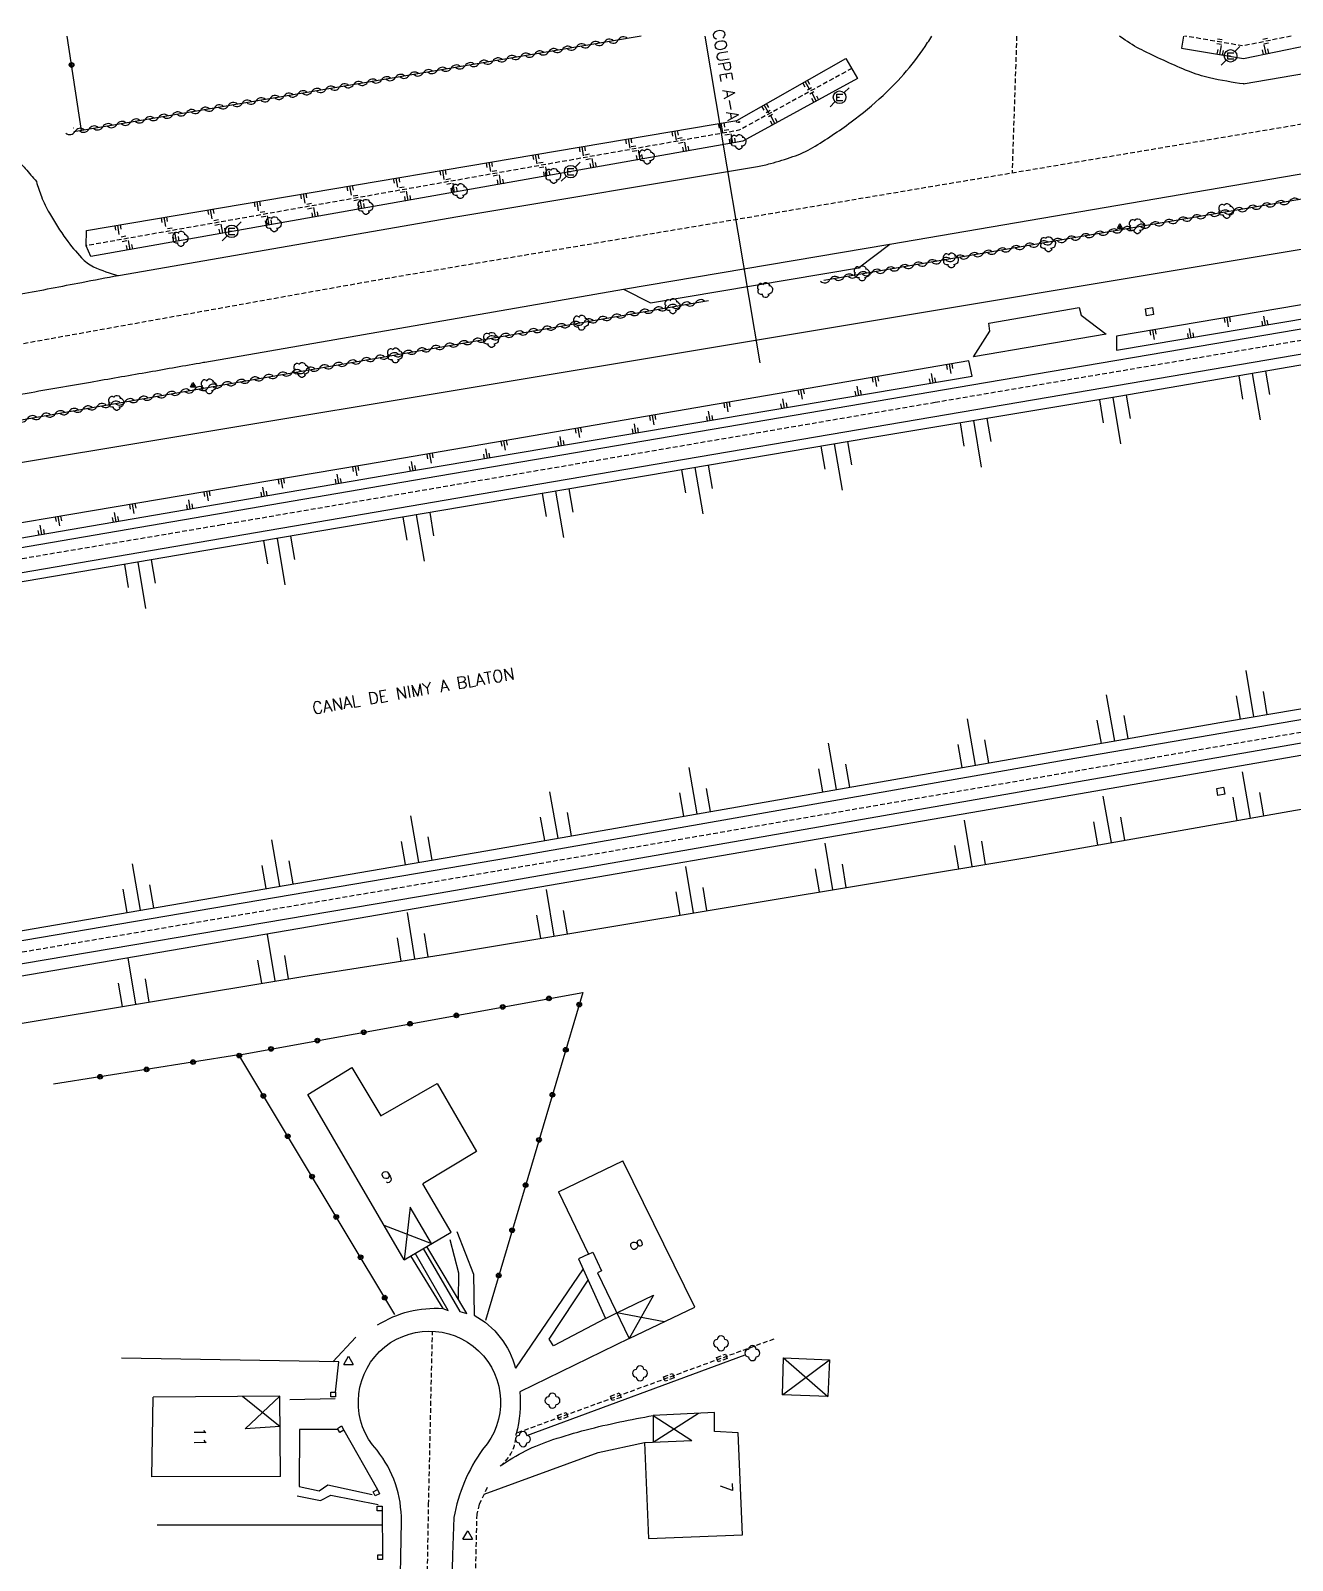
# Model space of a CAD drawing. Header units: millimetres. Extents: x 115992 to 117000, y 129000 to 130003.
# Drawn here: x 116195.9 to 116329.9, y 129838.1 to 130000.6 of the extents above; entities that cross this region are included whole.
import ezdxf
from ezdxf.enums import TextEntityAlignment as Align

# ---------------------------------------------------------------- set-up
doc = ezdxf.new("R2010")
doc.units = ezdxf.units.MM
doc.linetypes.add('DASHED', pattern=[0.75, 0.5, -0.25])
doc.layers.get('0').update_dxf_attribs({"linetype": 'CONTINUOUS'})
for name, color, linetype in [('W0001', 6, 'DASHED'), ('W0008', 7, 'CONTINUOUS'), ('W0100', 7, 'CONTINUOUS'), ('W0112', 1, 'DASHED'), ('W0211', 2, 'CONTINUOUS'), ('W0220', 5, 'DASHED'), ('W0300', 7, 'CONTINUOUS'), ('W0310', 3, 'CONTINUOUS'), ('W0322', 7, 'CONTINUOUS'), ('W0420', 7, 'CONTINUOUS'), ('W0471', 7, 'CONTINUOUS'), ('W0515', 5, 'CONTINUOUS'), ('W0851', 7, 'CONTINUOUS'), ('W0984', 7, 'CONTINUOUS'), ('W0989', 7, 'CONTINUOUS'), ('W0991', 7, 'CONTINUOUS')]:
    doc.layers.add(name, color=color, linetype=linetype)
doc.styles.get("Standard").update_dxf_attribs({"font": 'romans.shx', "width": 0.85})

# ---------------------------------------------------------------- blocks, each defined once
blk = doc.blocks.new('T300')
for p, q in [((-0.8, 0.51), (-0.86, 0.34)), ((-0.86, 0.34), (-0.86, 0.17)), ((-0.86, 0.17), (-0.74, 0.06)), ((-0.69, 0.63), (-0.8, 0.51)), ((-0.8, -0.06), (-0.74, 0.06)), ((-0.74, 0.06), (-0.69, 0.11)), ((-0.57, 0.69), (-0.69, 0.63)), ((-0.46, 0.69), (-0.57, 0.69)), ((-0.29, 0.63), (-0.46, 0.69)), ((-0.29, 0.63), (-0.17, 0.74)), ((-0.23, 0.57), (-0.29, 0.63)), ((-0.17, 0.74), (-0.06, 0.8)), ((-0.06, 0.8), (0.06, 0.8)), ((0.06, 0.8), (0.23, 0.74)), ((0.23, 0.74), (0.34, 0.63)), ((0.34, 0.63), (0.4, 0.51)), ((0.46, 0.46), (0.34, 0.46)), ((0.4, 0.51), (0.4, 0.46)), ((0.57, 0.4), (0.46, 0.46)), ((0.57, 0.4), (0.69, 0.29)), ((0.69, 0.29), (0.74, 0.17)), ((0.74, 0.06), (0.69, -0.17)), ((0.74, 0.17), (0.74, 0.06)), ((-0.8, -0.17), (-0.8, -0.06)), ((-0.8, -0.23), (-0.8, -0.17)), ((-0.74, -0.34), (-0.8, -0.23)), ((-0.69, -0.4), (-0.74, -0.34)), ((-0.51, -0.46), (-0.69, -0.4)), ((-0.4, -0.46), (-0.51, -0.46)), ((-0.4, -0.46), (-0.34, -0.46)), ((-0.34, -0.46), (-0.34, -0.4)), ((-0.34, -0.51), (-0.34, -0.46)), ((-0.29, -0.63), (-0.34, -0.51)), ((-0.17, -0.74), (-0.29, -0.63)), ((-0.06, -0.8), (-0.17, -0.74)), ((0.06, -0.8), (-0.06, -0.8)), ((0.17, -0.74), (0.06, -0.8)), ((0.23, -0.69), (0.17, -0.74)), ((0.29, -0.46), (0.23, -0.46)), ((0.29, -0.63), (0.23, -0.69)), ((0.46, -0.4), (0.29, -0.46)), ((0.34, -0.51), (0.29, -0.63)), ((0.34, -0.51), (0.34, -0.46)), ((0.57, -0.34), (0.46, -0.4)), ((0.63, -0.29), (0.57, -0.34)), ((0.69, -0.17), (0.63, -0.29))]:
    blk.add_line(p, q)
blk = doc.blocks.new('T851')
for p, q in [((-0.25, -0.15), (0, 0.32)), ((0, 0.32), (0.25, -0.15)), ((-0.25, -0.15), (0.25, -0.15))]:
    blk.add_line(p, q)
for major_axis in [(-0.106, 0.106), (-0.0354, 0.0354), (-0.0236, 0.0236)]:
    blk.add_ellipse((0, 0), major_axis=major_axis, ratio=1, start_param=3.926991, end_param=10.210176)
blk = doc.blocks.new('T471')
for p, q in [((-0.333334, 0.333334), (-0.333334, -0.333334)), ((-0.333334, 0.333334), (0.333334, 0.333334)), ((-0.333334, 0), (0, 0)), ((0.500001, 0.500001), (1.000002, 1.000002)), ((-0.500001, -0.500001), (-1.000002, -1.000002)), ((-0.333334, -0.333334), (0.333334, -0.333334))]:
    blk.add_line(p, q)
blk.add_ellipse((0, 0), major_axis=(0.471405, 0.471405), ratio=1, start_param=5.4977871438, end_param=11.780972451)
blk = doc.blocks.new('t211o')
at = {"color": 0, "linetype": 'Continuous'}
for p, q in [((-0.29, 0.5), (-0.29, 0)), ((0, 1), (0, 0)), ((0.29, 0.5), (0.29, 0))]:
    blk.add_line(p, q, dxfattribs=at)
blk = doc.blocks.new('t322o')
at = {"color": 0, "linetype": 'Continuous'}
for radius in [0.25, 0.15]:
    blk.add_circle((0, 0), radius, dxfattribs=at)
blk = doc.blocks.new('t310o')
at = {"color": 0, "linetype": 'Continuous'}
for centre, start, end in [((-0.5, 0.38), 216.8699, 323.1304), ((0.5, -0.37), 36.8699, 143.1303)]:
    blk.add_arc(centre, 0.625, start, end, dxfattribs=at)
blk = doc.blocks.new('t220o')
at = {"color": 0, "linetype": 'Continuous'}
for p, q in [((-0.25, 0.25), (0.25, 0.25)), ((-0.25, -0.25), (0.25, -0.25))]:
    blk.add_line(p, q, dxfattribs=at)

msp = doc.modelspace()

# ---------------------------------------------------------------- linework, layer by layer
at = {"layer": 'W0001', "flags": 128}
for points in [[(116385.66, 130000), (116328.14, 129990.16), (116232.74, 129974.07), (116206.07, 129969.28), (116193.46, 129967.01), (116185.45, 129965.64), (116176.12, 129963.81), (116163.88, 129961.37), (116144.33, 129957.56), (116061.76, 129941)], [(116300.65, 130000), (116300.16, 129985.44)]]:
    msp.add_lwpolyline(points, dxfattribs=at)
at = {"layer": 'W0001'}
for points in [[(116500, 129996.42), (116439.68, 129986.2), (116364.94, 129973.45), (116291.98, 129961.07), (116216.24, 129948.07), (116138.35, 129934.84), (116059.32, 129921.33), (116000, 129910.95)], [(116000, 129869.52), (116080.66, 129883.14), (116160.32, 129896.79), (116234.42, 129909.43), (116314.83, 129923.31), (116391.71, 129936.56), (116468.21, 129949.82), (116500, 129955.21)]]:
    msp.add_lwpolyline(points, dxfattribs=at)
msp.add_lwpolyline([(116285.59, 129750), (116286.65, 129777.08, 0.339608), (116270.65, 129793.74), (116255.12, 129794.67, -0.357117), (116237.67, 129812.24), (116238.21, 129844.02), (116238.62, 129862.39)], format="xyb", dxfattribs=at)
at = {"layer": 'W0008'}
for points in [[(116062.7, 129935.79), (116121.3, 129947.58), (116151.4, 129953.62, -0.000715), (116155.5, 129954.44, -0.000246), (116167.43, 129956.79, -0.002038), (116184.89, 129960.15, -0.003338), (116195.57, 129962.08, -0.000105), (116202.3, 129963.25, 0.00012), (116208.17, 129964.27, 0.000119), (116213.87, 129965.27, -0.00122), (116214.43, 129965.37), (116258.89, 129973.11), (116261.77, 129971.67), (116283.84, 129975.39), (116287.17, 129977.91), (116353.19, 129989.18), (116409.63, 129998.62), (116417.62, 130000)], [(116189.22, 129971.57, 0.000341), (116194.92, 129972.61, 0.003533), (116201.37, 129973.84, -0.005811), (116205.29, 129974.57), (116241.31, 129980.82), (116273.13, 129986.16, 0.025449), (116274.52, 129986.46, 0.014488), (116276.9, 129987.19, 0.053406), (116279, 129988.16, 0.025249), (116283.07, 129990.88, 0.025581), (116286.47, 129993.7, 0.031408), (116288.96, 129996.29, 0.030354), (116291.2, 129999.3, 0.005595), (116291.66, 130000)], [(116182.07, 129995.48), (116186.84, 129993, -0.036706), (116188.03, 129992.26, -0.014326), (116190.86, 129990.08, -0.012425), (116192.13, 129988.99, -0.005483), (116194.9, 129986.43, -0.023583), (116195.38, 129985.93, -0.009254), (116196.56, 129984.54, 0.017753), (116197.1, 129982.95, 0.04099), (116197.94, 129981.18, 0.024335), (116199.73, 129978.42, 0.03154), (116201.34, 129976.46, 0.094122), (116202.64, 129975.5, 0.053707), (116205.29, 129974.57)], [(116282.86, 129750), (116283.94, 129772.64), (116283.94, 129776.75, 0.321857), (116270.07, 129791.06), (116257.95, 129791.9, -0.357554), (116235.32, 129808.82, -0.039344), (116234.71, 129812.54), (116235.17, 129832.87), (116235.32, 129842.22, 0.17347), (116232.73, 129849.78, -2.25034), (116243.94, 129849.86, 0.11157), (116240.89, 129842.63), (116240.74, 129838.67), (116240.51, 129828.21), (116240.2, 129813.3, 0.383087), (116256.36, 129797.48), (116265.74, 129796.79), (116271.59, 129796.46, -0.368753), (116289.58, 129773.78), (116289.28, 129770.58), (116288.35, 129750)]]:
    msp.add_lwpolyline(points, format="xyb", dxfattribs=at)
at = {"layer": 'W0008', "flags": 128}
for points in [[(116273.43, 129965.29), (116267.58, 130000)], [(116324.69, 129994.92), (116354.3, 130000)], [(116258.89, 129973.11), (116287.17, 129977.91)]]:
    msp.add_lwpolyline(points, dxfattribs=at)
msp.add_lwpolyline([(116324.79, 129994.92, -0.02579), (116321.13, 129995.56, -0.040915), (116318.89, 129996.27, -0.016845), (116314.2, 129998.39, -0.036999), (116312.17, 129999.57, -0.011166), (116311.58, 130000)], format="xyb", dxfattribs=at)
at = {"layer": 'W0008'}
for points in [[(116500, 129997.8), (116465.78, 129992.01), (116456.35, 129990.31), (116410.32, 129982.47), (116356.44, 129973.22), (116297.35, 129963.16), (116237.84, 129953.02), (116178.24, 129942.77), (116114.22, 129931.91), (116052.81, 129921.45), (116000, 129912.22)], [(116000, 129909.64), (116058.24, 129919.6), (116119.45, 129930.27), (116181.16, 129940.63), (116243.78, 129951.39), (116303.98, 129961.64), (116363.28, 129971.78), (116412.65, 129980.24), (116468.23, 129989.58), (116500, 129995.03)], [(116000, 129870.92), (116054.82, 129879.98), (116123.27, 129891.65), (116183.77, 129902.03), (116246.79, 129912.75), (116305.79, 129923.11), (116368.61, 129933.88), (116425.8, 129943.73), (116487.81, 129954.37), (116500, 129956.48)], [(116500, 129953.91), (116479.97, 129950.4), (116420.87, 129940.33), (116359.66, 129929.9), (116306.99, 129920.74), (116239.45, 129908.97), (116181.26, 129899.11), (116117.64, 129888.19), (116056.63, 129877.82), (116000, 129868.14)]]:
    msp.add_lwpolyline(points, dxfattribs=at)
at = {"layer": 'W0100'}
for points in [[(116297.68, 129969.52), (116307.3, 129971.18), (116307.5, 129970.35), (116310.17, 129968.33), (116296.06, 129965.93), (116297.79, 129968.66)], [(116297.79, 129968.66), (116297.69, 129969.52)], [(116225.38, 129887.57), (116230.07, 129890.44), (116233.13, 129885.29), (116239.12, 129888.74), (116243.29, 129881.52), (116237.58, 129878.07)], [(116235.61, 129870.02), (116225.38, 129887.57)], [(116252, 129877.23), (116258.83, 129880.52)], [(116266.47, 129864.99), (116258.83, 129880.52)], [(116240.59, 129872.96), (116237.58, 129878.07)], [(116252, 129877.23), (116255.2, 129870.6)], [(116233.47, 129873.68), (116238.51, 129871.73), (116236.26, 129875.6), (116235.61, 129870.02)], [(116235.61, 129870.02), (116240.59, 129872.96)], [(116255.2, 129870.6), (116255.63, 129870.81), (116256.58, 129868.84), (116256.15, 129868.62)], [(116256.15, 129868.62), (116259.51, 129861.64)], [(116263.22, 129863.42), (116258.19, 129864.39), (116262.09, 129866.27), (116259.51, 129861.64)], [(116259.51, 129861.64), (116266.47, 129864.99)], [(116275.88, 129859.59), (116280.79, 129859.38), (116280.61, 129855.49), (116275.77, 129855.68), (116275.88, 129859.59), (116280.61, 129855.49)], [(116275.77, 129855.68), (116280.79, 129859.38)], [(116208.82, 129846.96), (116208.95, 129855.42)], [(116222.41, 129855.54), (116208.95, 129855.42)], [(116218.46, 129855.51), (116222.44, 129852.3), (116218.72, 129852.04), (116222.41, 129855.54)], [(116222.49, 129846.98), (116222.41, 129855.54)], [(116271.54, 129840.79), (116271.09, 129851.64), (116268.55, 129851.77), (116268.55, 129853.79), (116262.04, 129853.47), (116262.04, 129850.65), (116266.85, 129853.71)], [(116262.04, 129853.47), (116266.15, 129850.81)], [(116261.15, 129850.61), (116266.15, 129850.81)], [(116261.15, 129850.61), (116261.55, 129840.4)], [(116222.49, 129846.98), (116208.82, 129846.96)], [(116261.55, 129840.4), (116271.54, 129840.79)]]:
    msp.add_lwpolyline(points, dxfattribs=at)
at = {"layer": 'W0112'}
for p, q in [((116268.79, 129859.65), (116269.73, 129860)), ((116269.73, 129860), (116269.91, 129859.53)), ((116268.97, 129859.18), (116268.79, 129859.65)), ((116269.91, 129859.53), (116268.97, 129859.18)), ((116263.16, 129857.59), (116264.1, 129857.94)), ((116263.33, 129857.12), (116263.16, 129857.59)), ((116264.27, 129857.47), (116263.33, 129857.12)), ((116264.1, 129857.94), (116264.27, 129857.47)), ((116227.83, 129855.45), (116227.83, 129855.95)), ((116227.83, 129855.95), (116228.33, 129855.95)), ((116228.33, 129855.45), (116227.83, 129855.45)), ((116228.33, 129855.95), (116228.33, 129855.45)), ((116257.53, 129855.53), (116258.46, 129855.87)), ((116257.7, 129855.06), (116257.53, 129855.53)), ((116258.64, 129855.4), (116257.7, 129855.06)), ((116258.46, 129855.87), (116258.64, 129855.4)), ((116251.89, 129853.47), (116252.83, 129853.81)), ((116252.83, 129853.81), (116253, 129853.34)), ((116228.52, 129852.11), (116228.95, 129852.36)), ((116228.77, 129851.67), (116228.52, 129852.11)), ((116229.2, 129851.92), (116228.77, 129851.67)), ((116228.95, 129852.36), (116229.2, 129851.92)), ((116252.06, 129853), (116251.89, 129853.47)), ((116253, 129853.34), (116252.06, 129853)), ((116232.32, 129845.38), (116232.77, 129845.6)), ((116232.54, 129844.93), (116232.32, 129845.38)), ((116232.77, 129845.6), (116232.99, 129845.15)), ((116232.99, 129845.15), (116232.54, 129844.93)), ((116232.76, 129843.36), (116232.76, 129843.86)), ((116232.76, 129843.86), (116233.26, 129843.86)), ((116233.26, 129843.86), (116233.26, 129843.36)), ((116233.26, 129843.36), (116232.76, 129843.36)), ((116232.83, 129838.19), (116232.83, 129838.69)), ((116232.83, 129838.69), (116233.33, 129838.69)), ((116233.33, 129838.19), (116232.83, 129838.19)), ((116233.33, 129838.69), (116233.33, 129838.19))]:
    msp.add_line(p, q, dxfattribs=at)
for points in [[(116247.67, 129851.66), (116274.98, 129861.65)], [(116244.43, 129845.81), (116243.58, 129844.05), (116243.32, 129843.01), (116243, 129829.8)]]:
    msp.add_lwpolyline(points, dxfattribs=at)
msp.add_lwpolyline([(116245.82, 129848.13, 0.232231), (116247.51, 129851.51, -0.849496)], format="xyb", dxfattribs=at)
at = {"layer": 'W0211'}
for p, q in [((116318.98, 129968.93), (116319.14, 129967.95)), ((116322.79, 129969.56), (116322.71, 129970.05)), ((116323.16, 129969.12), (116322.99, 129970.1)), ((116323.36, 129969.66), (116323.28, 129970.15)), ((116326.67, 129969.72), (116326.75, 129969.23)), ((116326.87, 129970.26), (116327.03, 129969.28)), ((116327.23, 129969.82), (116327.32, 129969.33)), ((116314.9, 129968.22), (116314.82, 129968.72)), ((116315.27, 129967.78), (116315.11, 129968.76)), ((116315.47, 129968.32), (116315.39, 129968.81)), ((116318.78, 129968.39), (116318.86, 129967.9)), ((116319.35, 129968.49), (116319.43, 129967.99)), ((116291.57, 129964.14), (116291.74, 129963.16)), ((116293.31, 129964.59), (116293.23, 129965.09)), ((116293.68, 129964.15), (116293.51, 129965.14)), ((116293.88, 129964.69), (116293.8, 129965.19)), ((116326.53, 129959.22), (116325.68, 129964.15)), ((116327.53, 129961.93), (116327.1, 129964.4)), ((116277.55, 129961.88), (116277.46, 129962.37)), ((116277.92, 129961.44), (116277.75, 129962.42)), ((116278.12, 129961.98), (116278.03, 129962.47)), ((116283.68, 129962.81), (116283.85, 129961.82)), ((116284.05, 129962.37), (116284.13, 129961.87)), ((116285.43, 129963.24), (116285.35, 129963.73)), ((116285.8, 129962.79), (116285.63, 129963.78)), ((116286, 129963.34), (116285.91, 129963.83)), ((116291.37, 129963.6), (116291.45, 129963.11)), ((116291.94, 129963.7), (116292.02, 129963.21)), ((116324.68, 129961.44), (116324.26, 129963.91)), ((116269.66, 129960.52), (116269.58, 129961.02)), ((116270.03, 129960.08), (116269.86, 129961.06)), ((116270.23, 129960.62), (116270.15, 129961.11)), ((116275.59, 129960.94), (116275.68, 129960.44)), ((116275.79, 129961.48), (116275.96, 129960.49)), ((116276.16, 129961.03), (116276.24, 129960.54)), ((116283.48, 129962.27), (116283.56, 129961.78)), ((116309.88, 129958.91), (116309.47, 129961.37)), ((116311.71, 129956.68), (116310.9, 129961.61)), ((116312.73, 129959.38), (116312.32, 129961.84)), ((116261.78, 129959.17), (116261.69, 129959.66)), ((116262.15, 129958.72), (116261.98, 129959.71)), ((116262.35, 129959.26), (116262.26, 129959.76)), ((116267.7, 129959.6), (116267.79, 129959.11)), ((116267.91, 129960.14), (116268.07, 129959.16)), ((116268.27, 129959.7), (116268.36, 129959.21)), ((116296.91, 129954.22), (116296.1, 129959.16)), ((116297.93, 129956.93), (116297.52, 129959.39)), ((116252.13, 129957.48), (116252.3, 129956.49)), ((116253.89, 129957.81), (116253.81, 129958.3)), ((116254.26, 129957.36), (116254.09, 129958.35)), ((116254.46, 129957.91), (116254.38, 129958.4)), ((116259.82, 129958.27), (116259.9, 129957.78)), ((116260.02, 129958.81), (116260.18, 129957.83)), ((116260.39, 129958.37), (116260.47, 129957.87)), ((116295.08, 129956.45), (116294.67, 129958.92)), ((116244.24, 129956.14), (116244.41, 129955.16)), ((116246.01, 129956.45), (116245.93, 129956.94)), ((116246.38, 129956.01), (116246.21, 129956.99)), ((116246.58, 129956.55), (116246.49, 129957.04)), ((116251.93, 129956.94), (116252.01, 129956.44)), ((116252.5, 129957.03), (116252.58, 129956.54)), ((116280.3, 129953.98), (116279.88, 129956.45)), ((116282.14, 129951.76), (116281.3, 129956.69)), ((116283.14, 129954.47), (116282.73, 129956.93)), ((116230.24, 129953.75), (116230.16, 129954.24)), ((116230.61, 129953.3), (116230.44, 129954.29)), ((116230.81, 129953.84), (116230.73, 129954.34)), ((116236.15, 129954.27), (116236.24, 129953.78)), ((116236.35, 129954.81), (116236.52, 129953.83)), ((116236.72, 129954.37), (116236.8, 129953.87)), ((116238.13, 129955.09), (116238.04, 129955.59)), ((116238.5, 129954.65), (116238.33, 129955.64)), ((116238.7, 129955.19), (116238.61, 129955.68)), ((116244.04, 129955.6), (116244.12, 129955.11)), ((116244.61, 129955.7), (116244.69, 129955.21)), ((116268.36, 129951.95), (116267.94, 129954.42)), ((116222.35, 129952.41), (116222.27, 129952.91)), ((116222.72, 129951.97), (116222.55, 129952.95)), ((116222.92, 129952.51), (116222.84, 129953)), ((116228.27, 129952.92), (116228.35, 129952.43)), ((116228.47, 129953.46), (116228.63, 129952.47)), ((116228.83, 129953.02), (116228.92, 129952.52)), ((116265.51, 129951.47), (116265.09, 129953.93)), ((116267.35, 129949.25), (116266.51, 129954.18)), ((116214.46, 129951.08), (116214.38, 129951.57)), ((116214.83, 129950.64), (116214.66, 129951.62)), ((116215.03, 129951.18), (116214.95, 129951.67)), ((116220.38, 129951.56), (116220.47, 129951.07)), ((116220.58, 129952.1), (116220.75, 129951.12)), ((116220.95, 129951.66), (116221.03, 129951.17)), ((116250.72, 129948.95), (116250.3, 129951.42)), ((116252.56, 129946.73), (116251.73, 129951.66)), ((116253.57, 129949.44), (116253.15, 129951.9)), ((116204.81, 129949.39), (116204.98, 129948.41)), ((116206.57, 129949.75), (116206.49, 129950.24)), ((116206.94, 129949.3), (116206.78, 129950.29)), ((116207.14, 129949.84), (116207.06, 129950.34)), ((116212.5, 129950.21), (116212.58, 129949.71)), ((116212.7, 129950.75), (116212.87, 129949.76)), ((116213.07, 129950.3), (116213.15, 129949.81)), ((116238.78, 129946.93), (116238.36, 129949.39)), ((116196.93, 129948.04), (116197.1, 129947.05)), ((116198.69, 129948.42), (116198.6, 129948.91)), ((116199.05, 129947.97), (116198.89, 129948.96)), ((116199.26, 129948.51), (116199.17, 129949)), ((116204.61, 129948.85), (116204.7, 129948.36)), ((116205.18, 129948.95), (116205.27, 129948.46)), ((116235.93, 129946.44), (116235.52, 129948.91)), ((116237.78, 129944.22), (116236.94, 129949.15)), ((116196.73, 129947.49), (116196.81, 129947)), ((116197.3, 129947.59), (116197.38, 129947.1)), ((116221.15, 129943.93), (116220.73, 129946.39)), ((116222.99, 129941.71), (116222.15, 129946.63)), ((116223.99, 129944.41), (116223.57, 129946.88)), ((116206.36, 129941.41), (116205.94, 129943.87)), ((116208.2, 129939.19), (116207.36, 129944.12)), ((116209.21, 129941.89), (116208.79, 129944.36)), ((116324.97, 129932.61), (116325.81, 129927.68)), ((116310.17, 129930.04), (116311.03, 129925.12)), ((116323.97, 129929.91), (116324.38, 129927.44)), ((116326.81, 129930.39), (116327.23, 129927.92)), ((116295.39, 129927.46), (116296.25, 129922.54)), ((116309.18, 129927.33), (116309.61, 129924.87)), ((116312.02, 129927.83), (116312.45, 129925.37)), ((116297.24, 129925.25), (116297.67, 129922.79)), ((116280.62, 129924.89), (116281.47, 129919.96)), ((116294.4, 129924.75), (116294.83, 129922.29)), ((116265.84, 129922.31), (116266.7, 129917.38)), ((116279.62, 129922.17), (116280.05, 129919.71)), ((116282.47, 129922.67), (116282.9, 129920.21)), ((116324.58, 129921.85), (116325.44, 129916.93)), ((116251.06, 129919.73), (116251.92, 129914.8)), ((116264.85, 129919.6), (116265.28, 129917.13)), ((116267.69, 129920.09), (116268.12, 129917.63)), ((116309.8, 129919.25), (116310.67, 129914.33)), ((116323.59, 129919.14), (116324.02, 129916.68)), ((116326.43, 129919.64), (116326.87, 129917.18)), ((116236.29, 129917.17), (116237.14, 129912.24)), ((116250.07, 129917.02), (116250.5, 129914.55)), ((116252.91, 129917.51), (116253.34, 129915.05)), ((116311.66, 129917.04), (116312.09, 129914.58)), ((116295.07, 129916.71), (116295.89, 129911.78)), ((116308.82, 129916.54), (116309.25, 129914.08)), ((116221.51, 129914.62), (116222.36, 129909.69)), ((116235.3, 129914.46), (116235.72, 129911.99)), ((116238.14, 129914.95), (116238.56, 129912.48)), ((116280.27, 129914.26), (116281.09, 129909.32)), ((116294.06, 129914.01), (116294.47, 129911.55)), ((116296.9, 129914.49), (116297.31, 129912.02)), ((116206.73, 129912.08), (116207.58, 129907.15)), ((116223.36, 129912.4), (116223.78, 129909.94)), ((116282.11, 129912.03), (116282.52, 129909.56)), ((116220.51, 129911.91), (116220.94, 129909.45)), ((116265.48, 129911.8), (116266.3, 129906.86)), ((116279.26, 129911.55), (116279.67, 129909.09)), ((116205.73, 129909.37), (116206.15, 129906.9)), ((116208.58, 129909.86), (116209, 129907.39)), ((116250.68, 129909.34), (116251.5, 129904.4)), ((116264.46, 129909.09), (116264.87, 129906.63)), ((116267.31, 129909.57), (116267.72, 129907.1)), ((116252.51, 129907.11), (116252.92, 129904.64)), ((116235.92, 129906.91), (116236.7, 129901.97)), ((116249.67, 129906.63), (116250.08, 129904.17)), ((116221.06, 129904.56), (116221.88, 129899.63)), ((116234.88, 129904.22), (116235.27, 129901.75)), ((116237.74, 129904.67), (116238.12, 129902.2)), ((116222.89, 129902.33), (116223.31, 129899.86)), ((116206.26, 129902.09), (116207.09, 129897.16)), ((116220.05, 129901.85), (116220.46, 129899.39)), ((116205.25, 129899.39), (116205.66, 129896.92)), ((116208.1, 129899.86), (116208.51, 129897.39))]:
    msp.add_line(p, q, dxfattribs=at)
for points in [[(116466.7, 130000), (116268.9, 129966.98), (116188.05, 129953.54), (116127.38, 129941.59), (116105.65, 129937.42), (116063.76, 129929.88)], [(116498.71, 130000), (116443.65, 129990.87), (116435.91, 129989.5), (116365.16, 129977.25), (116311.26, 129968.11), (116311.26, 129966.62), (116377.04, 129977.71), (116441.8, 129988.85), (116487.21, 129996.61), (116500, 129998.77)], [(116318.16, 129998.72), (116324.72, 129997.61), (116331.6, 129999.02), (116337.32, 130000)], [(116318.38, 130000), (116318.16, 129998.72)], [(116000, 129913.11), (116077.52, 129926.73), (116160.39, 129940.74), (116234.53, 129953.49), (116295.94, 129963.87), (116295.56, 129965.49), (116233.27, 129954.77), (116160.01, 129942.39), (116082.88, 129929.13), (116006.12, 129916), (116000, 129914.88)], [(116500, 129952.52), (116440.52, 129942.42), (116372.13, 129930.78), (116300.91, 129918.36), (116230.72, 129906.25), (116167.3, 129895.39)], [(116000, 129863.12), (116039.9, 129869.49), (116111.69, 129881.36), (116177.36, 129892.2), (116224.86, 129900.12), (116239.99, 129902.49), (116301.94, 129912.79), (116366.83, 129924.22), (116441.44, 129936.87), (116500, 129947)]]:
    msp.add_lwpolyline(points, dxfattribs=at)
msp.add_lwpolyline([(116283.75, 129995.49), (116271.57, 129988.82), (116202.36, 129976.58), (116201.86, 129977.73), (116201.87, 129979.35), (116201.87, 129979.35), (116270.93, 129991.03), (116282.52, 129997.63)], close=True, dxfattribs=at)
at = {"layer": 'W0220', "flags": 128}
for points in [[(116329.79, 130000), (116324.7, 129998.95), (116318.52, 130000)], [(116283.16, 129996.57), (116271.16, 129989.99), (116201.86, 129977.73)]]:
    msp.add_lwpolyline(points, dxfattribs=at)
at = {"layer": 'W0300'}
for centre, start, end in [((116269.26, 129861.54), 0, 180), ((116268.86, 129861.14), 90, 270), ((116269.26, 129860.74), 180, 0), ((116269.66, 129861.14), 270, 90), ((116272.19, 129860.1), 90, 270), ((116272.59, 129860.5), 0, 180), ((116272.99, 129860.1), 270, 90), ((116260.26, 129857.96), 90, 270), ((116260.66, 129858.36), 0, 180), ((116261.06, 129857.96), 270, 90), ((116272.59, 129859.7), 180, 0), ((116260.66, 129857.56), 180, 0), ((116250.96, 129855.05), 90, 270), ((116251.36, 129855.45), 0, 180), ((116251.76, 129855.05), 270, 90), ((116251.36, 129854.65), 180, 0), ((116247.84, 129850.96), 90, 270), ((116248.24, 129851.36), 0, 180), ((116248.24, 129850.56), 180, 0), ((116248.64, 129850.96), 270, 90)]:
    msp.add_arc(centre, 0.4, start, end, dxfattribs=at)
at = {"layer": 'W0310', "flags": 128}
for points in [[(116260.78, 130000), (116200.53, 129989.84)], [(116432.62, 130000), (116412.29, 129996.49), (116306.95, 129978.59), (116280.19, 129974.03)], [(116063.15, 129933.3), (116126.91, 129945.91), (116185.95, 129957.67), (116267.94, 129971.91)]]:
    msp.add_lwpolyline(points, dxfattribs=at)
at = {"layer": 'W0310'}
for points in [[(116200.52, 129990.22), (116200.5, 129990.22)], [(116228.05, 129859.19), (116230.49, 129861.81)], [(116228.33, 129855.95), (116228.66, 129859.18), (116205.61, 129859.58)], [(116248.64, 129851.36), (116271.83, 129859.92)], [(116229.2, 129851.92), (116232.77, 129845.6)], [(116233.26, 129843.36), (116233.33, 129838.69)], [(116233.28, 129841.82), (116209.39, 129841.82)]]:
    msp.add_lwpolyline(points, dxfattribs=at)
for points in [[(116232.79, 129863.09, -0.159666), (116239.72, 129864.84, -2.39163)], [(116243.04, 129864.12, -0.209605), (116247.43, 129858.51, 6.761112)], [(116247.88, 129855.98, -0.084622), (116247.51, 129851.51)]]:
    msp.add_lwpolyline(points, format="xyb", dxfattribs=at)
at = {"layer": 'W0322', "flags": 128}
msp.add_lwpolyline([(116201.35, 129989.98), (116199.84, 130000)], dxfattribs=at)
at = {"layer": 'W0322'}
for points in [[(116218.14, 129891.8), (116254.58, 129898.42), (116244.24, 129863.57)], [(116234.62, 129864.22), (116218.06, 129891.78), (116198.38, 129888.67)]]:
    msp.add_lwpolyline(points, dxfattribs=at)
for centre, radius in [((116250.99, 129897.77), 0.25), ((116250.99, 129897.77), 0.15), ((116254.2, 129897.12), 0.25), ((116241.16, 129895.98), 0.25), ((116241.16, 129895.98), 0.15), ((116246.08, 129896.88), 0.25), ((116246.08, 129896.88), 0.15), ((116254.2, 129897.12), 0.15), ((116231.32, 129894.19), 0.25), ((116231.32, 129894.19), 0.15), ((116236.24, 129895.09), 0.25), ((116236.24, 129895.09), 0.15), ((116221.48, 129892.41), 0.25), ((116221.48, 129892.41), 0.15), ((116226.4, 129893.3), 0.25), ((116226.4, 129893.3), 0.15), ((116252.78, 129892.33), 0.25), ((116252.78, 129892.33), 0.15), ((116213.2, 129891.01), 0.25), ((116213.2, 129891.01), 0.15), ((116218.1, 129891.71), 0.25), ((116218.1, 129891.71), 0.15), ((116203.32, 129889.45), 0.25), ((116203.32, 129889.45), 0.15), ((116208.26, 129890.23), 0.25), ((116208.26, 129890.23), 0.15), ((116220.67, 129887.42), 0.25), ((116251.35, 129887.54), 0.25), ((116251.35, 129887.54), 0.15), ((116220.67, 129887.42), 0.15), ((116223.25, 129883.14), 0.25), ((116223.25, 129883.14), 0.15), ((116249.93, 129882.74), 0.25), ((116249.93, 129882.74), 0.15), ((116225.83, 129878.85), 0.25), ((116225.83, 129878.85), 0.15), ((116248.51, 129877.95), 0.25), ((116248.51, 129877.95), 0.15), ((116228.4, 129874.56), 0.25), ((116228.4, 129874.56), 0.15), ((116247.08, 129873.16), 0.25), ((116247.08, 129873.16), 0.15), ((116230.98, 129870.28), 0.25), ((116230.98, 129870.28), 0.15), ((116245.66, 129868.36), 0.25), ((116245.66, 129868.36), 0.15), ((116233.55, 129865.99), 0.25), ((116233.55, 129865.99), 0.15)]:
    msp.add_circle(centre, radius, dxfattribs=at)
at = {"layer": 'W0420'}
for p, q in [((116314.32, 129971.04), (116315.06, 129971.16)), ((116314.44, 129970.3), (116314.32, 129971.04)), ((116315.06, 129971.16), (116315.18, 129970.42)), ((116315.18, 129970.42), (116314.44, 129970.3)), ((116321.89, 129920.07), (116322.62, 129920.2)), ((116322.62, 129920.2), (116322.76, 129919.47)), ((116322.02, 129919.33), (116321.89, 129920.07)), ((116322.76, 129919.47), (116322.02, 129919.33))]:
    msp.add_line(p, q, dxfattribs=at)
at = {"layer": 'W0471'}
for p, q in [((116229.21, 129858.9), (116229.71, 129859.76)), ((116229.21, 129858.9), (116230.21, 129858.9)), ((116229.71, 129859.76), (116230.21, 129858.9)), ((116241.86, 129840.35), (116242.36, 129841.22)), ((116242.36, 129841.22), (116242.86, 129840.35)), ((116241.86, 129840.35), (116242.86, 129840.35))]:
    msp.add_line(p, q, dxfattribs=at)
at = {"layer": 'W0515'}
for points in [[(116500, 129994.06), (116444.79, 129984.49), (116366.78, 129971.23), (116311.49, 129961.71), (116285.15, 129957.34), (116216.02, 129945.59), (116158.74, 129935.83), (116079.25, 129922.34), (116003.62, 129909.34), (116000, 129908.68)], [(116000, 129871.58), (116003.74, 129872.21), (116017.64, 129874.73), (116093.26, 129887.59), (116169.52, 129900.6), (116244.28, 129913.47), (116323.03, 129927.21), (116401.29, 129940.46), (116477.55, 129953.6), (116500, 129957.34)]]:
    msp.add_lwpolyline(points, dxfattribs=at)
at = {"layer": 'W0989'}
for points in [[(116241.21, 129873.03), (116242.97, 129868.48), (116243.04, 129864.12)], [(116237.63, 129871.21), (116241.54, 129864.51), (116242.26, 129864.32), (116238.01, 129871.43)], [(116241.39, 129865.76), (116241.41, 129868.61), (116240.5, 129872.12)], [(116236.27, 129870.42), (116239.72, 129864.84), (116240.3, 129864.64), (116236.78, 129870.72)], [(116255.2, 129870.6), (116254.14, 129870.1), (116257, 129863.78), (116258.19, 129864.39)], [(116254.61, 129869.06), (116247.43, 129858.51)], [(116257, 129863.78), (116251.47, 129860.86), (116251.01, 129861.57), (116255.16, 129867.84)], [(116259.51, 129861.64), (116247.88, 129855.98)], [(116223.47, 129855.16), (116228.29, 129855.29)], [(116228.49, 129851.97), (116224.51, 129851.97), (116224.45, 129845.92), (116226.6, 129845.47), (116227.51, 129846.12), (116232.2, 129845.08)], [(116244.11, 129845.12), (116256.23, 129849.54), (116261.15, 129850.61)], [(116224.25, 129844.95), (116226.73, 129844.43), (116227.84, 129845.01), (116232.85, 129844.03)]]:
    msp.add_lwpolyline(points, dxfattribs=at)
msp.add_lwpolyline([(116245.82, 129848.13, -0.07225), (116251.41, 129850.91, -0.028415), (116258.51, 129852.79, -0.007268), (116262.04, 129853.47, -3.804508)], format="xyb", dxfattribs=at)

# ---------------------------------------------------------------- block references
at = {"layer": 'W0211'}
for p, rotation in [((116322.2, 129998.03), 350.3758820177381), ((116327.11, 129998.1), 11.63091094001875), ((116278.18, 129995.16), 209.662352395298), ((116279.37, 129993.09), 28.73137226809659), ((116273.83, 129992.69), 209.6623523953053), ((116274.98, 129990.69), 28.7313722681039), ((116264.36, 129989.92), 189.5984054806804), ((116269.29, 129990.76), 189.5984054806708), ((116259.43, 129989.09), 189.5984054806708), ((116265.55, 129987.75), 10.02932115419229), ((116270.48, 129988.62), 10.02932115419229), ((116249.57, 129987.42), 189.5984054806708), ((116254.5, 129988.26), 189.5984054806708), ((116255.71, 129986.01), 10.02932115419229), ((116260.63, 129986.88), 10.02932115419229), ((116239.71, 129985.75), 189.5984054806708), ((116244.64, 129986.59), 189.5984054806626), ((116245.86, 129984.27), 10.02932115419374), ((116250.78, 129985.14), 10.02932115419229), ((116229.85, 129984.09), 189.5984054806626), ((116234.78, 129984.92), 189.5984054806708), ((116236.01, 129982.53), 10.02932115419229), ((116240.94, 129983.4), 10.02932115420196), ((116219.99, 129982.42), 189.598405480679), ((116224.92, 129983.25), 189.5984054806804), ((116231.09, 129981.66), 10.02932115419229), ((116210.13, 129980.75), 189.5984054806721), ((116215.06, 129981.59), 189.5984054806708), ((116221.24, 129979.92), 10.02932115419229), ((116226.17, 129980.79), 10.0293211542005), ((116205.2, 129979.92), 189.598405480679), ((116211.4, 129978.18), 10.02932115420196), ((116216.32, 129979.05), 10.02932115419374), ((116206.47, 129977.31), 10.02932115419229)]:
    msp.add_blockref('t211o', p, dxfattribs=dict(at, rotation=rotation))
at = {"layer": 'W0220'}
for p, rotation in [((116327.1, 129999.45), 191.6309109400368), ((116322.19, 129999.38), 170.3758820177218), ((116278.78, 129994.16), 208.7313722681006), ((116274.39, 129991.76), 208.7313722680966), ((116269.87, 129989.76), 190.0315350560455), ((116264.94, 129988.89), 190.0315350560537), ((116255.1, 129987.15), 190.0315350560537), ((116260.02, 129988.02), 190.0315350560537), ((116245.25, 129985.41), 190.0315350560537), ((116250.17, 129986.28), 190.0315350560537), ((116235.4, 129983.66), 190.0315350560523), ((116240.33, 129984.53), 190.0315350560523), ((116225.56, 129981.92), 190.0315350560455), ((116230.48, 129982.79), 190.0315350560523), ((116215.71, 129980.18), 190.0315350560455), ((116220.63, 129981.05), 190.0315350560455), ((116205.86, 129978.44), 190.0315350560455), ((116210.79, 129979.31), 190.0315350560455)]:
    msp.add_blockref('t220o', p, dxfattribs=dict(at, rotation=rotation))
at = {"layer": 'W0300'}
for p in [(116271.17, 129988.75), (116261.42, 129987.19), (116251.49, 129985.14), (116241.58, 129983.53), (116231.55, 129981.85), (116322.96, 129981.42), (116221.81, 129980.01), (116313.47, 129979.8), (116211.91, 129978.46), (116304.03, 129977.89), (116293.71, 129976.17), (116284.25, 129974.79), (116273.99, 129973.02), (116264.15, 129971.31), (116254.45, 129969.55), (116244.89, 129967.73), (116234.69, 129966.08), (116224.75, 129964.53), (116214.92, 129962.79), (116205.09, 129961.03)]:
    msp.add_blockref('T300', p, dxfattribs=at)
at = {"layer": 'W0310'}
for p, rotation in [((116256.87, 129999.34), 189.568681130456), ((116258.35, 129999.59), 189.5686811304642), ((116247.99, 129997.85), 189.568681130456), ((116249.47, 129998.09), 189.5686811304642), ((116250.95, 129998.34), 189.568681130456), ((116252.43, 129998.59), 189.5686811304627), ((116253.91, 129998.84), 189.5686811304546), ((116255.39, 129999.09), 189.5686811304642), ((116237.64, 129996.1), 189.568681130456), ((116239.12, 129996.35), 189.568681130456), ((116240.6, 129996.6), 189.5686811304642), ((116242.08, 129996.85), 189.5686811304546), ((116243.56, 129997.1), 189.5686811304627), ((116245.03, 129997.35), 189.5686811304546), ((116246.51, 129997.6), 189.5686811304642), ((116228.76, 129994.6), 189.568681130456), ((116230.24, 129994.85), 189.568681130456), ((116231.72, 129995.1), 189.568681130456), ((116233.2, 129995.35), 189.5686811304546), ((116234.68, 129995.6), 189.5686811304627), ((116236.16, 129995.85), 189.568681130456), ((116218.41, 129992.86), 189.568681130456), ((116219.89, 129993.11), 189.568681130456), ((116221.37, 129993.36), 189.568681130456), ((116222.85, 129993.61), 189.5686811304546), ((116224.33, 129993.86), 189.5686811304546), ((116225.81, 129994.11), 189.5686811304546), ((116227.29, 129994.35), 189.5686811304642), ((116209.54, 129991.36), 189.5686811304642), ((116211.02, 129991.61), 189.568681130456), ((116212.49, 129991.86), 189.568681130456), ((116213.97, 129992.11), 189.5686811304546), ((116215.45, 129992.36), 189.5686811304627), ((116216.93, 129992.61), 189.568681130456), ((116200.66, 129989.87), 189.5686811304642), ((116202.14, 129990.12), 189.568681130456), ((116203.62, 129990.37), 189.5686811304627), ((116205.1, 129990.61), 189.5686811304546), ((116206.58, 129990.86), 189.5686811304546), ((116208.06, 129991.11), 189.568681130456), ((116323.7, 129981.44), 189.6456287159149), ((116325.18, 129981.69), 189.6456287159135), ((116326.66, 129981.94), 189.6456287159067), ((116328.14, 129982.19), 189.6456287159135), ((116329.62, 129982.44), 189.6456287159149), ((116314.83, 129979.93), 189.6456287159149), ((116316.31, 129980.18), 189.6456287159149), ((116317.79, 129980.43), 189.6456287159067), ((116319.27, 129980.68), 189.6456287159135), ((116320.75, 129980.94), 189.6456287159149), ((116322.23, 129981.19), 189.6456287159053), ((116305.96, 129978.42), 189.6837844755102), ((116307.44, 129978.67), 189.6456287159067), ((116308.92, 129978.93), 189.6456287159135), ((116310.4, 129979.18), 189.6456287159149), ((116311.87, 129979.43), 189.6456287159067), ((116313.35, 129979.68), 189.6456287159067), ((116295.61, 129976.66), 189.6837844755116), ((116297.09, 129976.91), 189.6837844755102), ((116298.57, 129977.16), 189.6837844755184), ((116300.05, 129977.41), 189.6837844755116), ((116301.52, 129977.67), 189.6837844755102), ((116303, 129977.92), 189.6837844755102), ((116304.48, 129978.17), 189.6837844755116), ((116286.74, 129975.14), 189.6837844755184), ((116288.22, 129975.39), 189.6837844755102), ((116289.7, 129975.65), 189.6837844755198), ((116291.17, 129975.9), 189.6837844755102), ((116292.65, 129976.15), 189.6837844755184), ((116294.13, 129976.4), 189.6837844755102), ((116280.82, 129974.13), 189.6837844755116), ((116282.3, 129974.39), 189.6837844755102), ((116283.78, 129974.64), 189.6837844755184), ((116285.26, 129974.89), 189.6837844755116), ((116257.67, 129970.12), 9.853767637741228), ((116259.15, 129970.38), 9.853767637733018), ((116260.62, 129970.64), 9.85376763773444), ((116262.1, 129970.89), 9.853767637741228), ((116263.58, 129971.15), 9.853767637733018), ((116265.06, 129971.41), 9.85376763773444), ((116266.54, 129971.66), 9.853767637741228), ((116248.8, 129968.58), 9.853767637733018), ((116250.28, 129968.84), 9.853767637741228), ((116251.76, 129969.1), 9.853767637733018), ((116253.24, 129969.35), 9.853767637733018), ((116254.71, 129969.61), 9.853767637741228), ((116256.19, 129969.87), 9.85376763773444), ((116239.93, 129967.04), 9.853767637733018), ((116241.41, 129967.3), 9.853767637733018), ((116242.89, 129967.56), 9.853767637741228), ((116244.37, 129967.81), 9.853767637733018), ((116245.85, 129968.07), 9.853767637741228), ((116247.32, 129968.33), 9.853767637741228), ((116229.59, 129965.25), 9.853767637741228), ((116231.07, 129965.5), 9.853767637742655), ((116232.55, 129965.76), 9.853767637733018), ((116234.02, 129966.02), 9.853767637741228), ((116235.5, 129966.27), 9.853767637742655), ((116236.98, 129966.53), 9.853767637733018), ((116238.46, 129966.79), 9.853767637741228), ((116220.72, 129963.71), 9.853767637733018), ((116222.2, 129963.96), 9.853767637742655), ((116223.68, 129964.22), 9.853767637741228), ((116225.16, 129964.48), 9.853767637733018), ((116226.63, 129964.73), 9.853767637742655), ((116228.11, 129964.99), 9.853767637733018), ((116211.86, 129962.17), 9.853767637741228), ((116213.33, 129962.42), 9.853767637733018), ((116214.81, 129962.68), 9.853767637741228), ((116216.29, 129962.94), 9.853767637733018), ((116217.77, 129963.19), 9.85376763773444), ((116219.25, 129963.45), 9.853767637741228), ((116201.51, 129960.37), 9.853767637733018), ((116202.99, 129960.63), 9.853767637741228), ((116204.47, 129960.88), 9.853767637733018), ((116205.95, 129961.14), 9.853767637733018), ((116207.42, 129961.4), 9.853767637741228), ((116208.9, 129961.65), 9.853767637733018), ((116210.38, 129961.91), 9.853767637741228), ((116195.6, 129959.34), 9.853767637741228), ((116197.08, 129959.6), 9.85376763773444), ((116198.56, 129959.86), 9.853767637741228), ((116200.03, 129960.11), 9.853767637741228)]:
    msp.add_blockref('t310o', p, dxfattribs=dict(at, rotation=rotation))
at = {"layer": 'W0322', "rotation": 98.62023100165511}
msp.add_blockref('t322o', (116200.3, 129996.94), dxfattribs=at)
at = {"layer": 'W0471'}
for p in [(116323.36, 129997.9), (116281.85, 129993.5), (116253.3, 129985.6), (116217.3, 129979.26)]:
    msp.add_blockref('T471', p, dxfattribs=at)
at = {"layer": 'W0851'}
for p in [(116311.6, 129979.76), (116213.19, 129962.88)]:
    msp.add_blockref('T851', p, dxfattribs=at)

# ---------------------------------------------------------------- texts
at = {"layer": 'W0984'}
msp.add_text('CANAL DE NIMY A BLATON', height=1.25, rotation=9.8936, dxfattribs=at).set_placement((116236.58, 129930.44), align=Align.MIDDLE)
at = {"layer": 'W0991'}
for s, rotation, p in [("COUPE A-A'", 279.5651, (116269.81, 129995.62)), ('9', 30.4382, (116233.79, 129878.82)), ('8', 295.7214, (116260.29, 129871.63)), ('11', 270.5238, (116213.95, 129851.18)), ('7', 272.2336, (116269.84, 129845.84))]:
    msp.add_text(s, height=1.25, rotation=rotation, dxfattribs=at).set_placement(p, align=Align.MIDDLE)

doc.saveas('drawing.dxf')
